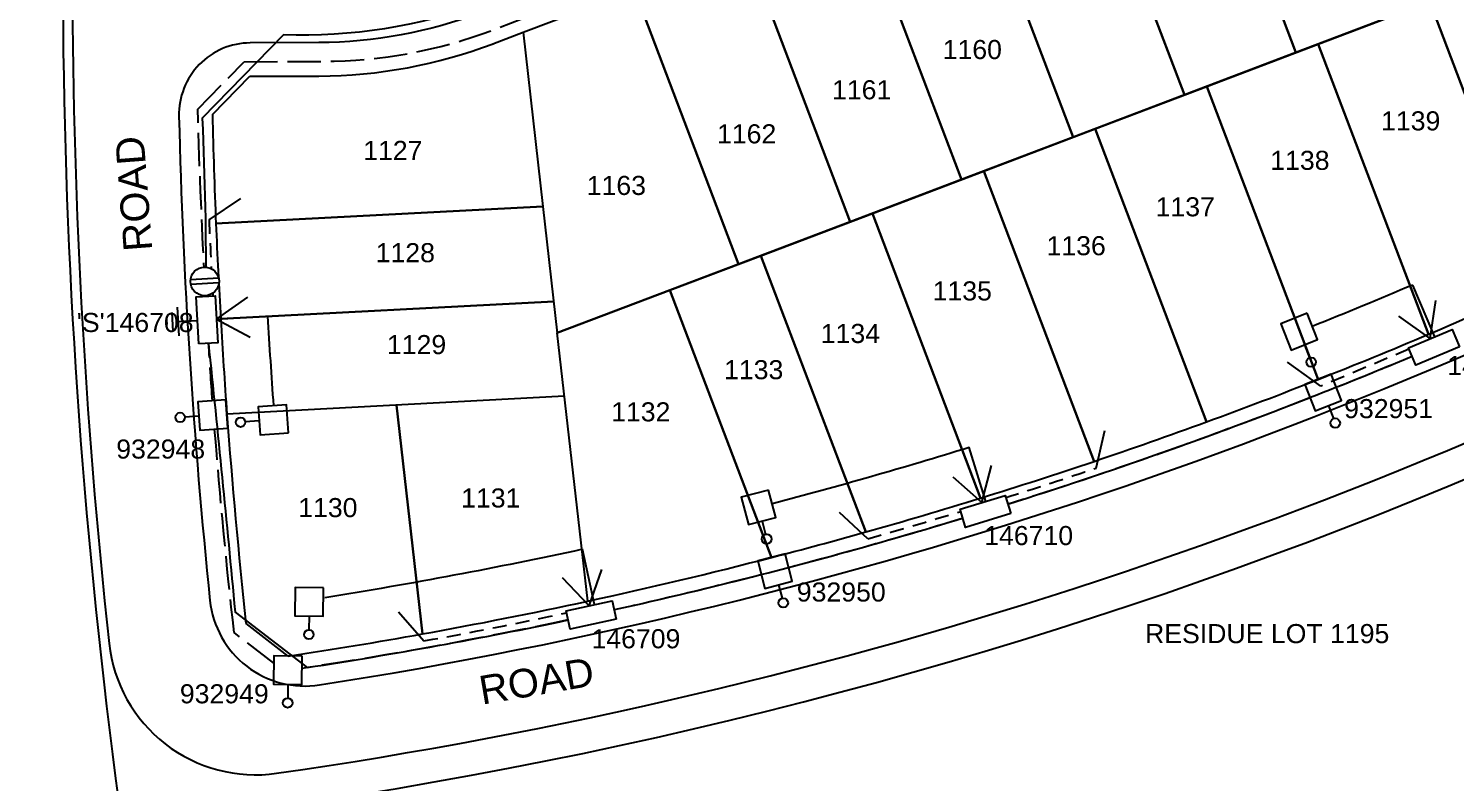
# Model space of a CAD drawing. Header units: metres. Extents: x 303507 to 304452, y 6274483 to 6275961.
# Drawn here: x 304030.7 to 304180.4, y 6274620.7 to 6274699.7 of the extents above; entities that cross this region are included whole.
import ezdxf
from ezdxf.enums import TextEntityAlignment as Align

# ---------------------------------------------------------------- set-up
doc = ezdxf.new("R2010")
doc.units = ezdxf.units.M
doc.header["$LTSCALE"] = 0.7
doc.linetypes.add('Dash', pattern=[5, 3, -2])
doc.linetypes.add('IE Trench LV', pattern=[6.5, 5, -1.5])
doc.layers.get('0').update_dxf_attribs({"color": 6})
for name, color, linetype in [('_User Miscellaneous4', 7, 'Continuous'), ('_User Miscellaneous7', 150, 'Continuous'), ('_User Miscellaneous8', 7, 'Continuous'), ('_User Miscellaneous9', 8, 'Continuous'), ('Cadastre Developer_SP_NEW', 4, 'Continuous'), ('Cadastre Roads_SP_NEW', 8, 'Continuous'), ('Equip_LV_NEW', 5, 'Continuous'), ('Mains_LV_NEW_R6', 2, 'Continuous'), ('Mains_LV_NEW_T84', 2, 'Continuous'), ('Services_SP_NEW_UG', 2, 'Continuous'), ('SupportsUG_SP_LV_NEW', 2, 'Continuous'), ('SupportsUG_SP_LV_SL_NEW', 2, 'Continuous'), ('Trench_SP_NEW', 2, 'Continuous')]:
    doc.layers.add(name, color=color, linetype=linetype)
doc.layers.add('_User Miscellaneous5', color=7, linetype='Continuous', lineweight=35)
doc.styles.add('ARIAL', font='arial.ttf', dxfattribs={"height": 2})
doc.styles.add('ARIAL 3.0', font='arial.ttf', dxfattribs={"height": 3})
doc.styles.add('POLE_LABEL', font='arial.ttf')
doc.styles.add('SL_LABEL', font='arial.ttf')
doc.styles.get("Standard").update_dxf_attribs({"font": 'arial.ttf'})
doc.styles.add('style1', font='iso3098b.shx')
doc.linetypes.add('Cable New UG', pattern='A,8,-1,["x",style1,S=3.5,R=0,X=0.35,Y=-1],-3.5', length=12.5)
doc.linetypes.add('Cable Z', pattern='A,8,-1,["Z",Standard,S=2.5,R=0,X=0.35,Y=-1.25],-3.5', length=12.5)

# ---------------------------------------------------------------- blocks, each defined once
blk = doc.blocks.new('*U153')
at = {"layer": '_User Miscellaneous7', "lineweight": -3}
blk.add_lwpolyline([(0, -3.9), (0, -2.45)], dxfattribs=at)
blk.add_lwpolyline([(-1.49, -6.87), (1.48, -6.87), (1.48, -3.9), (-1.49, -3.9)], close=True, dxfattribs=at)
blk.add_circle((0, -1.95), 0.5, dxfattribs=at)
at = {"layer": '_User Miscellaneous8', "color": 2, "lineweight": -3}
blk.add_lwpolyline([(-1.49, 0), (1.48, 0), (1.48, 2.97), (-1.49, 2.97)], close=True, dxfattribs=at)
at = {"style": 'POLE_LABEL', "flags": 9}
blk.add_attdef('STRUCTURE_PLANT_NUMBER', text='', height=0.2, dxfattribs=at).set_placement((1.64, 1.73), align=Align.MIDDLE_LEFT)
for tag, flags, p in [('STREET_CODE', 9, (1.64, 1.48)), ('OWNED_BY', 9, (1.64, 1.09)), ('OPERATED_BY', 9, (1.64, 0.89)), ('STATE', 9, (1.64, 0.49)), ('COLUMN_TYPE', 9, (1.64, 1.29)), ('MAINTAINED_BY', 9, (1.64, 0.69)), ('USAGE', 9, (1.64, 0.29)), ('LEGEND', 9, (1.64, 0.09)), ('SUBURB', 9, (1.64, -0.31)), ('STREETNAME', 9, (1.64, -0.51)), ('Z', 1, (1.64, -1.31)), ('PARENT', 9, (1.64, -0.11)), ('LOCATION', 9, (1.64, -0.71)), ('NOTES', 9, (1.64, -0.91)), ('LABEL_ALIGNMENT', 9, (1.64, -1.11))]:
    blk.add_attdef(tag, text='', height=0.2, dxfattribs=dict(flags=flags)).set_placement(p, align=Align.MIDDLE_LEFT)
at = {"layer": '_User Miscellaneous5', "style": 'ARIAL', "flags": 8}
blk.add_attdef('ASSET_NUM', text='', height=2, dxfattribs=at).set_placement((2, 3.49), align=Align.MIDDLE_LEFT)
blk = doc.blocks.new('*U66')
at = {"layer": '_User Miscellaneous8', "color": 2}
blk.add_line((0, 0), (0, 1.45), dxfattribs=at)
blk.add_circle((0, 1.95), 0.5, dxfattribs=at)
for tag, p, flags in [('Z', (0, 0), 1), ('OPERATED_BY', (0, -9.61), 9)]:
    blk.add_attdef(tag, p, '', height=0.2, dxfattribs=dict(flags=flags))
at = {"style": 'SL_LABEL', "flags": 9}
blk.add_attdef('STREET_CODE', text='', height=0.2, dxfattribs=at).set_placement((0, -0.2), align=Align.MIDDLE_LEFT)
at = {"flags": 9}
for tag, p in [('CONSTRUCTED_VOLTAGE', (0, -0.4)), ('CONTROL_TYPE', (0, -0.6)), ('OPERATING_VOLTAGE', (0, -1.4)), ('LANTERN_PURPOSE', (0, -0.8)), ('LANTERN_TYPE', (0, -1)), ('NO_PHASES', (0, -1.2)), ('ORIENTATION', (0, -1.6)), ('OWNED_BY', (0, -1.8)), ('STATE', (0, -2)), ('CEXIST', (0, -2.4)), ('CNEW', (0, -2.6)), ('CNUMBER', (0, -2.8)), ('CREMOVE', (0, -3)), ('USAGE', (0, -2.2)), ('CREPLACE', (0, -3.2)), ('LKINGHEIGHT', (0, -3.4)), ('LBRACKET', (0, -3.6)), ('LBRACKETVOCAB', (0, -3.8)), ('LCATEGORY', (0, -4)), ('LCHARGE1', (0, -4.2)), ('LCHARGE1PERCENT', (0, -4.4)), ('LCHARGE2', (0, -4.6)), ('LCHARGE2PERCENT', (0, -4.8)), ('LCHARGE3', (0, -5)), ('LCHARGE3PERCENT', (0, -5.2)), ('LEXIST', (0, -5.4)), ('LLAMP', (0, -5.6)), ('LLAMPVOCAB', (0, -5.8)), ('LMAST', (0, -6)), ('LMASTVOCAB', (0, -6.2)), ('LNEW', (0, -6.4)), ('LANTNUMBER', (0, -6.6)), ('LOUTREACH', (0, -7)), ('LOUTREACHVOCAB', (0, -7.2)), ('LRATECODE', (0, -7.4)), ('SUBURB', (0, -8.6)), ('STREETNAME', (0, -8.8)), ('LREMOVE', (0, -7.6)), ('LREPLACE', (0, -7.8)), ('LTYPE', (0, -8)), ('LTYPEVOCAB', (0, -8.2)), ('LEGEND', (0, -8.4)), ('LOCATION', (0, -9)), ('NOTES', (0, -9.2)), ('MAINTAINED_BY', (0, -9.86))]:
    blk.add_attdef(tag, text='', height=0.2, dxfattribs=at).set_placement(p, align=Align.MIDDLE_LEFT)
blk = doc.blocks.new('*U152')
at = {"layer": '_User Miscellaneous7', "lineweight": -3}
blk.add_lwpolyline([(0, -3.94), (0, -2.49)], dxfattribs=at)
blk.add_lwpolyline([(-1.49, -6.91), (1.48, -6.91), (1.48, -3.94), (-1.49, -3.94)], close=True, dxfattribs=at)
blk.add_circle((0, -1.99), 0.5, dxfattribs=at)
at = {"layer": '_User Miscellaneous8', "color": 2, "lineweight": -3}
blk.add_lwpolyline([(-1.49, 0), (1.48, 0), (1.48, 2.97), (-1.49, 2.97)], close=True, dxfattribs=at)
at = {"style": 'POLE_LABEL', "flags": 9}
blk.add_attdef('STRUCTURE_PLANT_NUMBER', text='', height=0.2, dxfattribs=at).set_placement((1.64, 1.73), align=Align.MIDDLE_LEFT)
for tag, flags, p in [('STREET_CODE', 9, (1.64, 1.48)), ('OWNED_BY', 9, (1.64, 1.09)), ('OPERATED_BY', 9, (1.64, 0.89)), ('STATE', 9, (1.64, 0.49)), ('COLUMN_TYPE', 9, (1.64, 1.29)), ('MAINTAINED_BY', 9, (1.64, 0.69)), ('USAGE', 9, (1.64, 0.29)), ('LEGEND', 9, (1.64, 0.09)), ('SUBURB', 9, (1.64, -0.31)), ('STREETNAME', 9, (1.64, -0.51)), ('Z', 1, (1.64, -1.31)), ('PARENT', 9, (1.64, -0.11)), ('LOCATION', 9, (1.64, -0.71)), ('NOTES', 9, (1.64, -0.91)), ('LABEL_ALIGNMENT', 9, (1.64, -1.11))]:
    blk.add_attdef(tag, text='', height=0.2, dxfattribs=dict(flags=flags)).set_placement(p, align=Align.MIDDLE_LEFT)
at = {"layer": '_User Miscellaneous5', "style": 'ARIAL', "flags": 8}
blk.add_attdef('ASSET_NUM', text='', height=2, dxfattribs=at).set_placement((2, 3.49), align=Align.MIDDLE_LEFT)
blk = doc.blocks.new('*U132')
at = {"layer": '_User Miscellaneous7', "lineweight": -3}
blk.add_lwpolyline([(-2.17, -4.22), (-2.17, -2.77)], dxfattribs=at)
blk.add_lwpolyline([(-3.66, -7.19), (-0.69, -7.19), (-0.69, -4.22), (-3.66, -4.22)], close=True, dxfattribs=at)
blk.add_circle((-2.17, -2.27), 0.5, dxfattribs=at)
at = {"layer": '_User Miscellaneous8', "color": 2, "lineweight": -3}
blk.add_lwpolyline([(-1.49, 0), (1.49, 0), (1.49, 2.97), (-1.49, 2.97)], close=True, dxfattribs=at)
at = {"style": 'POLE_LABEL', "flags": 9}
blk.add_attdef('STRUCTURE_PLANT_NUMBER', text='', height=0.2, dxfattribs=at).set_placement((1.64, 1.73), align=Align.MIDDLE_LEFT)
for tag, flags, p in [('STREET_CODE', 9, (1.64, 1.49)), ('OWNED_BY', 9, (1.64, 1.09)), ('OPERATED_BY', 9, (1.64, 0.89)), ('STATE', 9, (1.64, 0.49)), ('COLUMN_TYPE', 9, (1.64, 1.29)), ('MAINTAINED_BY', 9, (1.64, 0.69)), ('USAGE', 9, (1.64, 0.29)), ('LEGEND', 9, (1.64, 0.09)), ('SUBURB', 9, (1.64, -0.31)), ('STREETNAME', 9, (1.64, -0.51)), ('Z', 1, (1.64, -1.31)), ('PARENT', 9, (1.64, -0.11)), ('LOCATION', 9, (1.64, -0.71)), ('NOTES', 9, (1.64, -0.91)), ('LABEL_ALIGNMENT', 9, (1.64, -1.11))]:
    blk.add_attdef(tag, text='', height=0.2, dxfattribs=dict(flags=flags)).set_placement(p, align=Align.MIDDLE_LEFT)
at = {"layer": '_User Miscellaneous5', "style": 'ARIAL', "flags": 8}
blk.add_attdef('ASSET_NUM', text='', height=2, dxfattribs=at).set_placement((2, 3.49), align=Align.MIDDLE_LEFT)
blk = doc.blocks.new('*U131')
at = {"layer": '_User Miscellaneous7', "lineweight": -3}
blk.add_lwpolyline([(-0.96, -3.31), (-0.96, -1.86)], dxfattribs=at)
blk.add_lwpolyline([(-2.44, -6.28), (0.53, -6.28), (0.53, -3.31), (-2.44, -3.31)], close=True, dxfattribs=at)
blk.add_circle((-0.96, -1.36), 0.5, dxfattribs=at)
at = {"layer": '_User Miscellaneous8', "color": 2, "lineweight": -3}
blk.add_lwpolyline([(-1.49, 0), (1.49, 0), (1.49, 2.97), (-1.49, 2.97)], close=True, dxfattribs=at)
at = {"style": 'POLE_LABEL', "flags": 9}
blk.add_attdef('STRUCTURE_PLANT_NUMBER', text='', height=0.2, dxfattribs=at).set_placement((1.64, 1.73), align=Align.MIDDLE_LEFT)
for tag, flags, p in [('STREET_CODE', 9, (1.64, 1.49)), ('OWNED_BY', 9, (1.64, 1.09)), ('OPERATED_BY', 9, (1.64, 0.89)), ('STATE', 9, (1.64, 0.49)), ('COLUMN_TYPE', 9, (1.64, 1.29)), ('MAINTAINED_BY', 9, (1.64, 0.69)), ('USAGE', 9, (1.64, 0.29)), ('LEGEND', 9, (1.64, 0.09)), ('SUBURB', 9, (1.64, -0.31)), ('STREETNAME', 9, (1.64, -0.51)), ('Z', 1, (1.64, -1.31)), ('PARENT', 9, (1.64, -0.11)), ('LOCATION', 9, (1.64, -0.71)), ('NOTES', 9, (1.64, -0.91)), ('LABEL_ALIGNMENT', 9, (1.64, -1.11))]:
    blk.add_attdef(tag, text='', height=0.2, dxfattribs=dict(flags=flags)).set_placement(p, align=Align.MIDDLE_LEFT)
at = {"layer": '_User Miscellaneous5', "style": 'ARIAL', "flags": 8}
blk.add_attdef('ASSET_NUM', text='', height=2, dxfattribs=at).set_placement((2, 3.49), align=Align.MIDDLE_LEFT)
blk = doc.blocks.new('*U86')
at = {"lineweight": -3}
blk.add_lwpolyline([(-2.48, 2.49), (2.47, 2.49), (2.47, 0.51), (-2.48, 0.51)], close=True, dxfattribs=at)
for tag, flags, p in [('STREET_CODE', 9, (1.5, 3.5)), ('OWNED_BY', 9, (1.5, 3.3)), ('OPERATED_BY', 9, (1.5, 3.1)), ('MAINTAINED_BY', 9, (1.5, 2.9)), ('STATE', 9, (1.5, 2.7)), ('SUPPORT_TYPE', 9, (1.5, 2.5)), ('SUBURB', 9, (1.5, 1.7)), ('STREETNAME', 9, (1.5, 1.5)), ('USAGE', 9, (1.5, 2.3)), ('LEGEND', 9, (1.5, 2.1)), ('PARENT', 9, (1.5, 1.9)), ('Z', 1, (1.5, 0.9)), ('LOCATION', 9, (1.5, 1.3)), ('NOTES', 9, (1.5, 1.1))]:
    blk.add_attdef(tag, text='', height=0.2, dxfattribs=dict(flags=flags)).set_placement(p, align=Align.MIDDLE_LEFT)
at = {"layer": '_User Miscellaneous4', "style": 'ARIAL', "flags": 8}
blk.add_attdef('ASSET_NUM', text='', height=2, dxfattribs=at).set_placement((2, 5.5), align=Align.MIDDLE_LEFT)
blk = doc.blocks.new('A$C1B2C29DD')
at = {"layer": 'Services_SP_NEW_UG', "color": 2, "flags": 128}
for points in [[(0, 0), (-2.1, 3.44)], [(0, 0), (2.1, 3.44)]]:
    blk.add_lwpolyline(points, dxfattribs=at)
blk = doc.blocks.new('*U81')
at = {"layer": 'Services_SP_NEW_UG', "color": 2, "flags": 128}
blk.add_lwpolyline([(-12.48, -0.75), (-14.73, 2.93)], dxfattribs=at)
at = {"layer": 'Services_SP_NEW_UG', "color": 2, "linetype": 'Dash', "ltscale": 0.7, "flags": 128}
blk.add_lwpolyline([(-2.47, -0.75), (-12.48, -0.75)], dxfattribs=at)
blk = doc.blocks.new('*U144')
blk.add_wipeout([(-1.06, -0.44), (-1.18, -0.58), (-1.29, -0.74), (-1.37, -0.91), (-1.43, -1.08), (-1.48, -1.27), (-1.49, -1.45), (-1.49, -1.64), (-1.46, -1.83), (-1.41, -2.01), (-1.33, -2.18), (-1.24, -2.34), (-1.12, -2.49), (-0.99, -2.62), (-0.84, -2.74), (-0.68, -2.83), (-0.51, -2.91), (-0.33, -2.96), (-0.14, -2.99), (0.05, -2.99), (0.23, -2.98), (0.42, -2.93), (0.59, -2.87), (0.76, -2.79), (0.92, -2.68), (1.06, -2.56), (1.18, -2.42), (1.29, -2.26), (1.37, -2.09), (1.43, -1.92), (1.48, -1.73), (1.49, -1.55), (1.49, -1.36), (1.46, -1.17), (1.41, -0.99), (1.33, -0.82), (1.24, -0.66), (1.12, -0.51), (0.99, -0.38), (0.84, -0.26), (0.68, -0.17), (0.51, -0.09), (0.33, -0.04), (0.14, -0.01), (-0.05, -0.01), (-0.23, -0.02), (-0.42, -0.07), (-0.59, -0.13), (-0.76, -0.21), (-0.92, -0.32)])
for p, q in [((-1.48, -1.25), (1.48, -1.25)), ((-1.48, -1.75), (1.48, -1.75))]:
    blk.add_line(p, q)
blk.add_circle((0, -1.5), 1.5)
for tag, flags, p in [('ACTUAL_STATUS', 9, (1.5, 0)), ('CONSTRUCTED_VOLTAGE', 9, (1.5, -0.2)), ('OPERATING_VOLTAGE', 9, (1.5, -0.6)), ('ORIENTATION', 9, (1.5, -0.8)), ('STATE', 9, (1.5, -1)), ('SWITCH_TYPE', 9, (1.5, -1.2)), ('NO_PHASES', 9, (1.5, -0.4)), ('USAGE', 9, (1.5, -1.4)), ('OWNED_BY', 9, (1.5, -1.8)), ('OPERATED_BY', 9, (1.5, -2)), ('TYPE', 9, (1.5, -2.6)), ('Z', 1, (1.5, -2.8)), ('NOTES', 9, (1.5, -1.6)), ('MAINTAINED_BY', 9, (1.5, -2.2)), ('NUMBER_OF_PHASES', 9, (1.5, -2.4))]:
    blk.add_attdef(tag, text='', height=0.2, dxfattribs=dict(flags=flags)).set_placement(p, align=Align.MIDDLE_LEFT)
blk = doc.blocks.new('Earth')
for p, q in [((0, -2.04), (0, 0)), ((-1.5, -2.04), (1.5, -2.04)), ((-1, -2.64), (1, -2.64)), ((-0.25, -3.24), (0.25, -3.24))]:
    blk.add_line(p, q)

msp = doc.modelspace()

# ---------------------------------------------------------------- linework, layer by layer
at = {"layer": '_User Miscellaneous9', "flags": 128}
msp.add_lwpolyline([(303880.92, 6274901.55), (303890.25, 6274904.91, 0.189053), (303929.52, 6274939.31, -0.41938), (303939.75, 6274942.46), (303998.42, 6274910.75, 0.052412), (304019.01, 6274902.27), (304044.6, 6274894.75, -0.052412), (304054.27, 6274890.77), (304057.02, 6274889.29, -0.424382), (304059.92, 6274878.9), (304058.99, 6274877.31, 0.105117), (304046.02, 6274838.24), (304039.36, 6274778.44, 0.054998), (304039.19, 6274635.22, 0.424194), (304056.75, 6274621.61, 0.088219), (304224.64, 6274677, 0.037313), (304241.77, 6274687.96), (304302.31, 6274733.74, 0.545911), (304300.21, 6274761.33), (304152.92, 6274840.91, -0.414214), (304148.88, 6274854.46), (304172.41, 6274898.01, -0.414214), (304182.57, 6274901.05), (304330.33, 6274821.21)], format="xyb", dxfattribs=at)
msp.add_lwpolyline([(304053.99, 6274698.19, 0.420193), (304046.52, 6274690.51, 0.019825), (304049.77, 6274639.72, 0.429168), (304061.26, 6274630.88, 0.085285), (304220.6, 6274684.48, 0.037337), (304236.68, 6274694.77), (304292.45, 6274736.94, 0.545912), (304291.17, 6274753.71), (304236.06, 6274783.49, 0.414214), (304225.89, 6274780.46), (304218.48, 6274766.74, -0.180045), (304194.08, 6274745.37), (304078.2, 6274701.38, -0.089986), (304061.18, 6274698.22)], format="xyb", close=True, dxfattribs=at)
at = {"layer": 'Cadastre Developer_SP_NEW'}
for p, q in [((304163.63, 6274697.18), (304152.72, 6274725.93)), ((304152.72, 6274725.93), (304163.63, 6274697.18)), ((304151.95, 6274692.74), (304141.03, 6274721.49)), ((304141.03, 6274721.49), (304151.95, 6274692.74)), ((304140.26, 6274688.31), (304129.35, 6274717.05)), ((304129.35, 6274717.05), (304140.26, 6274688.31)), ((304128.57, 6274683.87), (304117.66, 6274712.62)), ((304117.66, 6274712.62), (304128.57, 6274683.87)), ((304116.89, 6274679.43), (304105.97, 6274708.18)), ((304105.97, 6274708.18), (304116.89, 6274679.43)), ((304105.2, 6274674.99), (304094.29, 6274703.74)), ((304094.29, 6274703.74), (304105.2, 6274674.99)), ((304175.32, 6274701.62), (304163.63, 6274697.18)), ((304165.97, 6274698.07), (304177.66, 6274702.5)), ((304177.66, 6274702.5), (304188.98, 6274672.69)), ((304188.98, 6274672.69), (304177.66, 6274702.5)), ((304082.6, 6274699.31), (304084.68, 6274681.04)), ((304163.63, 6274697.18), (304151.95, 6274692.74)), ((304154.28, 6274693.63), (304165.97, 6274698.07)), ((304165.97, 6274698.07), (304177.52, 6274667.65)), ((304177.52, 6274667.65), (304165.97, 6274698.07)), ((304151.95, 6274692.74), (304140.26, 6274688.31)), ((304142.6, 6274689.19), (304154.28, 6274693.63)), ((304154.28, 6274693.63), (304165.95, 6274662.91)), ((304165.95, 6274662.91), (304154.28, 6274693.63)), ((304140.26, 6274688.31), (304128.57, 6274683.87)), ((304130.91, 6274684.76), (304142.6, 6274689.19)), ((304142.6, 6274689.19), (304154.26, 6274658.47)), ((304154.26, 6274658.47), (304142.6, 6274689.19)), ((304128.57, 6274683.87), (304116.89, 6274679.43)), ((304119.23, 6274680.32), (304130.91, 6274684.76)), ((304130.91, 6274684.76), (304142.47, 6274654.32)), ((304142.47, 6274654.32), (304130.91, 6274684.76)), ((304084.68, 6274681.04), (304050.4, 6274679.25)), ((304050.4, 6274679.25), (304084.68, 6274681.04)), ((304084.68, 6274681.04), (304086.19, 6274667.77)), ((304116.89, 6274679.43), (304105.2, 6274674.99)), ((304107.54, 6274675.88), (304119.23, 6274680.32)), ((304119.23, 6274680.32), (304130.56, 6274650.47)), ((304130.56, 6274650.47), (304119.23, 6274680.32)), ((304105.2, 6274674.99), (304086.19, 6274667.78)), ((304098, 6274672.26), (304107.54, 6274675.88)), ((304107.54, 6274675.88), (304118.53, 6274646.92)), ((304118.53, 6274646.92), (304107.54, 6274675.88)), ((304086.19, 6274667.78), (304098, 6274672.26)), ((304098, 6274672.26), (304108.64, 6274644.25)), ((304108.64, 6274644.25), (304098, 6274672.26)), ((304085.81, 6274671.09), (304050.9, 6274669.26)), ((304050.9, 6274669.26), (304085.81, 6274671.09)), ((304089.39, 6274639.67), (304086.19, 6274667.78)), ((304086.94, 6274661.14), (304051.55, 6274659.28)), ((304069.31, 6274660.21), (304072.04, 6274636.23)), ((304072.04, 6274636.23), (304069.31, 6274660.21))]:
    msp.add_line(p, q, dxfattribs=at)
at = {"layer": 'Cadastre Roads_SP_NEW', "color": 4}
for p, q in [((304082.6, 6274699.31), (304094.29, 6274703.74)), ((304079.44, 6274698.11), (304082.6, 6274699.31)), ((304050.02, 6274690.68), (304053.94, 6274694.69)), ((304053.94, 6274694.69), (304061.19, 6274694.72)), ((304057.95, 6274633.91), (304053.55, 6274637.31))]:
    msp.add_line(p, q, dxfattribs=at)
for centre, radius, start, end in [((304688.33, 6274706.08), 654, 173.63795, 187.91496), ((304060.99, 6274746.72), 52, 270.2227, 290.7907), ((304688.33, 6274706.08), 638.5, 181.38266, 182.40912), ((304688.33, 6274706.08), 638.5, 182.40912, 183.30646), ((303984.95, 6275121.37), 508.4, 269.7066, 298.3415), ((303984.95, 6275121.37), 492.9, 292.9975, 294.4525), ((304688.33, 6274706.08), 638.5, 183.30646, 184.2039), ((303984.95, 6275121.37), 492.9, 291.544, 292.9975), ((303984.95, 6275121.37), 492.9, 290.0909, 291.544), ((304688.33, 6274706.08), 638.5, 184.2039, 186.18343), ((303984.95, 6275121.37), 492.9, 288.6374, 290.0909), ((303984.95, 6275121.37), 492.9, 287.1825, 288.6374), ((303984.95, 6275121.37), 492.9, 285.7252, 287.1825), ((303984.95, 6275121.37), 492.9, 284.5337, 285.7252), ((303984.95, 6275121.37), 492.9, 282.233, 284.5337), ((303984.95, 6275121.37), 492.9, 280.1773, 282.233), ((303984.95, 6275121.37), 492.9, 278.5173, 280.1773)]:
    msp.add_arc(centre, radius, start, end, dxfattribs=at)
at = {"layer": 'Mains_LV_NEW_R6', "color": 2, "linetype": 'Cable Z'}
for p, q in [((304178.2, 6274667.39), (304175.89, 6274672.81)), ((304050.44, 6274669.22), (304055.84, 6274669.54)), ((304090.08, 6274639.3), (304088.82, 6274645.1))]:
    msp.add_line(p, q, dxfattribs=at)
at = {"layer": 'Mains_LV_NEW_R6', "color": 2, "linetype": 'Cable Z', "flags": 128}
for points in [[(304175.89, 6274672.81, -0.00585), (304165.35, 6274668.47, -0.004349)], [(304056.46, 6274660.16, -0.003705), (304055.84, 6274669.54, -0.003705)], [(304131.12, 6274650.12), (304129.37, 6274655.77, -0.011019), (304108.72, 6274649.87, -0.01082)], [(304088.82, 6274645.1, -0.014104), (304061.8, 6274640.02, -0.014104)]]:
    msp.add_lwpolyline(points, format="xyb", dxfattribs=at)
at = {"layer": 'Mains_LV_NEW_T84', "color": 2, "linetype": 'Cable New UG', "flags": 128}
for points in [[(304084.34, 6274704.63), (304080.91, 6274703.33), (304078.34, 6274702.35, -0.097929), (304057.48, 6274699.05)], [(304057.48, 6274699.05), (304048.95, 6274690.29, -0.014244), (304049.31, 6274671.63)], [(304049.6, 6274666.69, -0.003174), (304052.4, 6274638.52), (304059.95, 6274632.7, 0)], [(304175.82, 6274665.32, -0.005828), (304165.16, 6274661, -0.017065), (304133.41, 6274649.8)], [(304128.68, 6274648.33, -0.01108), (304107.63, 6274642.44, -0.00814), (304092.16, 6274638.74, -0.007925)], [(304059.95, 6274632.7, 0.014098), (304087.32, 6274637.69, 0.014098)]]:
    msp.add_lwpolyline(points, format="xyb", dxfattribs=at)
at = {"layer": 'Services_SP_NEW_UG', "color": 2, "flags": 128}
for points in [[(304049.67, 6274679.64), (304053.02, 6274681.88)], [(304142.7, 6274653.62), (304143.59, 6274657.56)], [(304118.74, 6274646.2), (304115.78, 6274648.95)], [(304072.2, 6274635.47), (304069.53, 6274638.49)]]:
    msp.add_lwpolyline(points, dxfattribs=at)
at = {"layer": 'Services_SP_NEW_UG', "color": 2, "linetype": 'Dash', "ltscale": 0.7}
for points in [[(304050.07, 6274671.68, -0.003304), (304049.67, 6274679.64)], [(304142.7, 6274653.62, -0.005105), (304133.14, 6274650.5, -0.005105)], [(304128.41, 6274649.04, -0.005116), (304118.74, 6274646.2, -0.005116)], [(304087.16, 6274638.43, -0.007733), (304072.2, 6274635.49)]]:
    msp.add_lwpolyline(points, format="xyb", dxfattribs=at)
at = {"layer": 'Trench_SP_NEW', "linetype": 'IE Trench LV', "flags": 128}
for points in [[(304053.34, 6274696.21), (304061.66, 6274696.25, 0.089987), (304079.39, 6274699.54), (304103.22, 6274708.6)], [(304049.32, 6274671.63, -0.007664), (304048.5, 6274691.24, -0.007664)], [(304050.03, 6274660.66, -0.002363), (304049.62, 6274666.69)], [(304175.82, 6274665.31, -0.004349), (304167.88, 6274662.06, -0.004349)], [(304165.11, 6274660.99, -0.017065), (304133.36, 6274649.79, -0.017065)], [(304052.3, 6274636.37, -0.008372), (304050.26, 6274657.7, -0.008372)], [(304128.63, 6274648.32, -0.009575), (304110.45, 6274643.17, -0.009575)], [(304107.58, 6274642.43, -0.008036), (304092.16, 6274638.74, -0.007925)], [(304087.32, 6274637.69, -0.014369), (304059.42, 6274632.61, -0.014369)]]:
    msp.add_lwpolyline(points, format="xyb", dxfattribs=at)
for points in [[(304048.5, 6274691.24), (304053.34, 6274696.21)], [(304056.46, 6274633.15), (304052.3, 6274636.37)]]:
    msp.add_lwpolyline(points, dxfattribs=at)

# ---------------------------------------------------------------- block references
at = {"layer": 'Equip_LV_NEW', "lineweight": 0, "rotation": 273.378144118616}
msp.add_blockref('Earth', (304048.46, 6274669.1), dxfattribs=at)
at = {"layer": 'Services_SP_NEW_UG', "color": 2}
for p, rotation in [((304050.44, 6274669.22), 273.3781440727046), ((304177.72, 6274667.19), 23.02802226009778), ((304130.71, 6274649.99), 17.20109883151105), ((304089.53, 6274639.18), 12.27074660916052)]:
    msp.add_blockref('A$C1B2C29DD', p, dxfattribs=dict(at, rotation=rotation))
at = {"layer": 'Services_SP_NEW_UG', "rotation": 22.7410382729896}
msp.add_blockref('*U81', (304177.46, 6274667.72), dxfattribs=at)
at = {"layer": 'SupportsUG_SP_LV_NEW'}
ref = msp.add_blockref('*U86', (304177.52, 6274667.66), dxfattribs=dict(at, rotation=203.0280222569363))
ref.add_attrib('ASSET_NUM_001', '146711', (304179.5, 6274663.37), dxfattribs={"layer": '_User Miscellaneous4', "height": 2, "style": 'ARIAL'})
ref = msp.add_blockref('*U86', (304130.62, 6274650.51), dxfattribs=dict(at, rotation=197.2010988233108))
ref.add_attrib('ASSET_NUM_001', '146710', (304130.95, 6274645.54), dxfattribs={"layer": '_User Miscellaneous4', "height": 2, "style": 'ARIAL'})
ref = msp.add_blockref('*U86', (304089.42, 6274639.68), dxfattribs=dict(at, rotation=192.2707465995142))
ref.add_attrib('ASSET_NUM_001', '146709', (304089.77, 6274634.72), dxfattribs={"layer": '_User Miscellaneous4', "height": 2, "style": 'ARIAL'})
at = {"layer": 'SupportsUG_SP_LV_SL_NEW', "ltscale": 0.5}
ref = msp.add_blockref('*U153', (304165.95, 6274662.91), dxfattribs=dict(at, rotation=201.571503676449))
ref.add_attrib('ASSET_NUM_001', '932951', (304168.69, 6274658.85), dxfattribs={"layer": '_User Miscellaneous5', "height": 2, "style": 'ARIAL'})
ref = msp.add_blockref('*U131', (304051.55, 6274659.28), dxfattribs=dict(at, rotation=94.10387668877705))
ref.add_attrib('ASSET_NUM_001', '932948', (304039.94, 6274654.61), dxfattribs={"layer": '_User Miscellaneous5', "height": 2, "style": 'ARIAL'})
for p, rotation in [((304048.59, 6274659.07), 94.10387668877705), ((304167.04, 6274660.15), 201.571503676449), ((304109.39, 6274641.37), 194.546907995041), ((304057.93, 6274630.94), 179.5283385211407)]:
    msp.add_blockref('*U66', p, dxfattribs=dict(at, rotation=rotation))
ref = msp.add_blockref('*U152', (304108.64, 6274644.25), dxfattribs=dict(at, rotation=194.546907995041))
ref.add_attrib('ASSET_NUM_001', '932950', (304111.3, 6274639.62), dxfattribs={"layer": '_User Miscellaneous5', "height": 2, "style": 'ARIAL'})
ref = msp.add_blockref('*U132', (304057.95, 6274633.91), dxfattribs=dict(at, rotation=179.5283385211407))
ref.add_attrib('ASSET_NUM_001', '932949', (304046.61, 6274628.95), dxfattribs={"layer": '_User Miscellaneous5', "height": 2, "style": 'ARIAL'})

# ---------------------------------------------------------------- texts
at = {"layer": 'Cadastre Developer_SP_NEW', "style": 'ARIAL'}
for s, p in [('1160', (304129.7, 6274696.5)), ('1161', (304118.1, 6274692.28)), ('1139', (304175.67, 6274689.02)), ('1162', (304106.04, 6274687.66)), ('1127', (304068.94, 6274685.92)), ('1138', (304164.05, 6274684.88)), ('1163', (304092.38, 6274682.25)), ('1137', (304152.03, 6274680.01)), ('1136', (304140.59, 6274675.93)), ('1128', (304070.25, 6274675.2)), ('1135', (304128.65, 6274671.19)), ('1134', (304116.92, 6274666.73)), ('1129', (304071.43, 6274665.56)), ('1133', (304106.78, 6274662.93)), ('1132', (304094.94, 6274658.51)), ('1130', (304062.13, 6274648.47)), ('1131', (304079.21, 6274649.48)), ('RESIDUE LOT 1195', (304160.62, 6274635.26))]:
    msp.add_text(s, height=2, dxfattribs=at).set_placement(p, align=Align.CENTER)
at = {"layer": 'Cadastre Roads_SP_NEW', "color": 3, "style": 'ARIAL 3.0'}
for rotation, p in [(94.3697, (304043.73, 6274676.45)), (9.7634, (304078.29, 6274628.8))]:
    msp.add_text('ROAD', height=3, rotation=rotation, dxfattribs=at).set_placement(p)

# ---------------------------------------------------------------- next in the draw order: block references
at = {"layer": 'Equip_LV_NEW', "lineweight": 0, "rotation": 183.37814409731}
msp.add_blockref('*U144', (304049.31, 6274671.69), dxfattribs=at)

# ---------------------------------------------------------------- next in the draw order: block references
at = {"layer": 'SupportsUG_SP_LV_NEW'}
ref = msp.add_blockref('*U86', (304050.95, 6274669.25), dxfattribs=dict(at, rotation=93.37814409291593))
ref.add_attrib('ASSET_NUM_001', "'S'146708", (304035.8, 6274667.88), dxfattribs={"layer": '_User Miscellaneous4', "height": 2, "style": 'ARIAL'})

doc.saveas('drawing.dxf')
